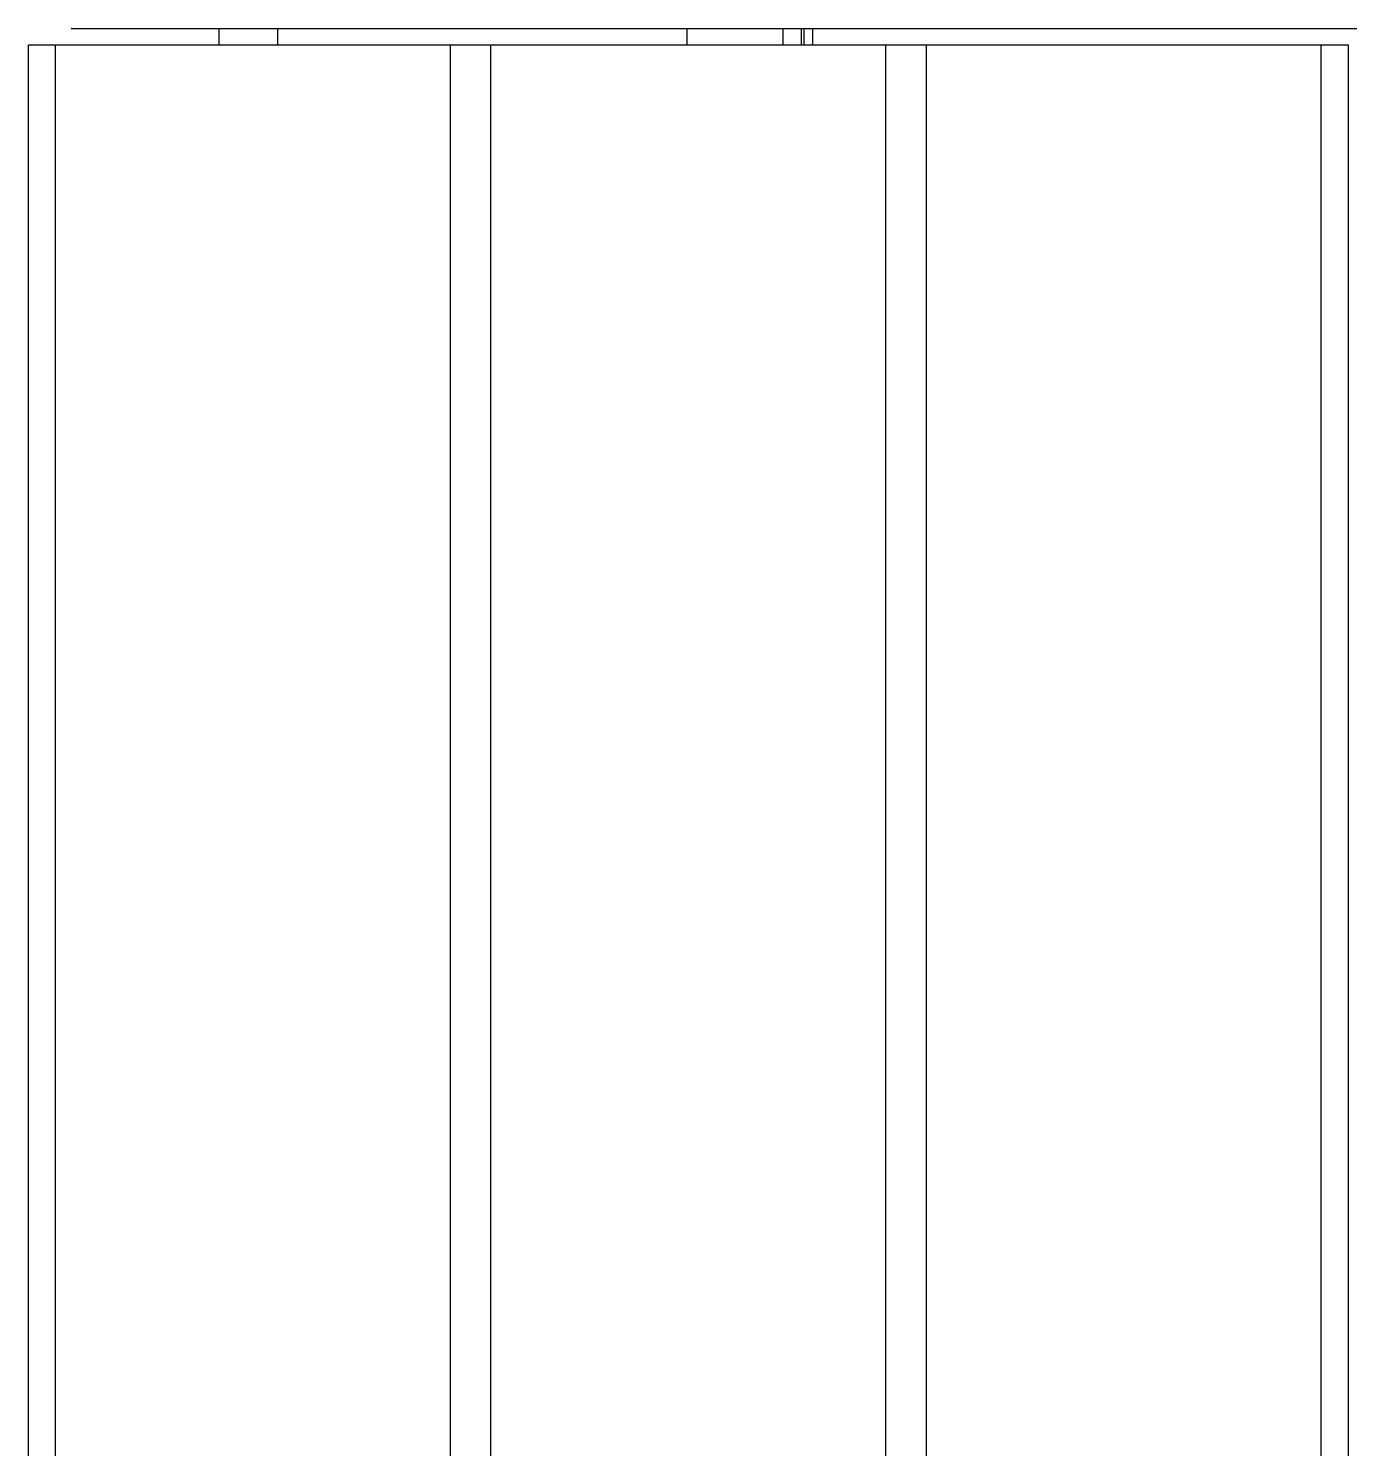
# Model space of a CAD drawing. Header units: millimetres. Extents: x 0 to 4030, y -54 to 2762.
# Drawn here: x 1583.2 to 1704.6, y 524.2 to 654.7 of the extents above; entities that cross this region are included whole.
import ezdxf

# ---------------------------------------------------------------- set-up
doc = ezdxf.new("R2010")
doc.units = ezdxf.units.MM
doc.header["$MEASUREMENT"] = 0
doc.layers.add('Utwórz2D linie widoczne', color=7, linetype='Continuous', true_color=0x000000)

msp = doc.modelspace()

# ---------------------------------------------------------------- linework, layer by layer
at = {"layer": 'Utwórz2D linie widoczne'}
for p, q in [((1587.15, 654.72), (1587.16, 654.72)), ((1587.19, 654.72), (1587.16, 654.72)), ((1587.19, 654.72), (1587.21, 654.72)), ((1587.21, 654.72), (1979.2, 654.72)), ((1600.71, 654.72), (1600.71, 653.22)), ((1606.11, 653.22), (1606.11, 654.72)), ((1643.71, 654.72), (1643.71, 653.22)), ((1652.55, 653.22), (1652.55, 654.72)), ((1654.25, 653.22), (1654.25, 654.72)), ((1654.45, 654.72), (1654.45, 653.22)), ((1655.25, 654.72), (1655.25, 653.22)), ((1583.21, 653.22), (1585.71, 653.22)), ((1583.21, 435.22), (1583.21, 653.22)), ((1585.71, 653.22), (1621.99, 653.22)), ((1585.71, 435.22), (1585.71, 653.22)), ((1621.99, 653.22), (1624, 653.22)), ((1621.99, 435.22), (1621.99, 653.22)), ((1624, 653.22), (1625.71, 653.22)), ((1625.71, 653.22), (1661.99, 653.22)), ((1625.71, 435.22), (1625.71, 653.22)), ((1661.99, 653.22), (1664, 653.22)), ((1661.99, 435.22), (1661.99, 653.22)), ((1664, 653.22), (1665.71, 653.22)), ((1665.71, 653.22), (1701.99, 653.22)), ((1665.71, 435.22), (1665.71, 653.22)), ((1701.99, 653.22), (1704.49, 653.22)), ((1701.99, 435.22), (1701.99, 653.22)), ((1704.49, 435.22), (1704.49, 653.22))]:
    msp.add_line(p, q, dxfattribs=at)

doc.saveas('drawing.dxf')
